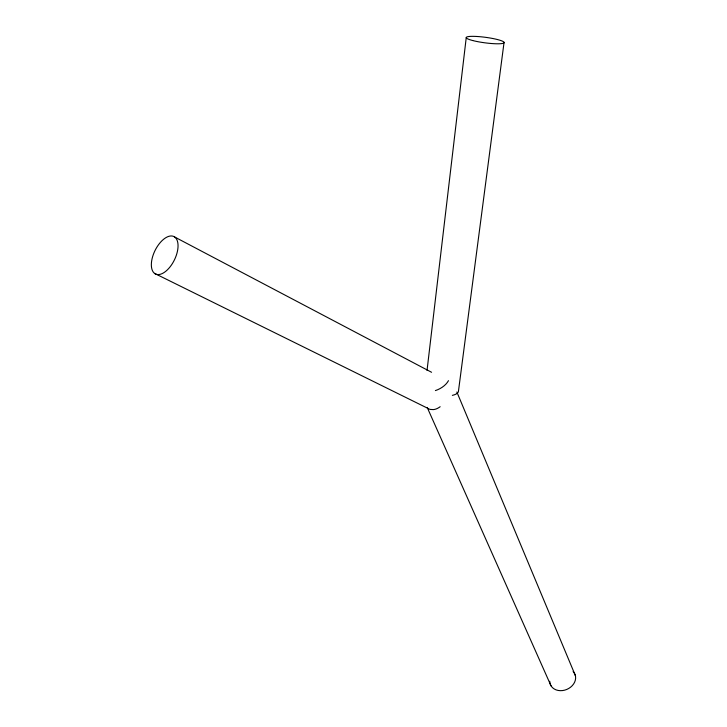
<?xml version="1.0" encoding="UTF-8"?>
<svg xmlns="http://www.w3.org/2000/svg" width="727" height="727" viewBox="0 0 727 727"><rect width="100%" height="100%" fill="white"/><g stroke="black" fill="none" stroke-linecap="round" stroke-linejoin="round"><path stroke-width="1.09" d="M427.04 370.406L466.234 37.686M504.056 42.366L458.528 390.626A16.857 6.634 7.2 0 1 452.348 395.361M154.515 273.379L427.594 408.21A16.875 11.541 -63.2 0 0 430.339 409.437L433.501 409.601A16.875 11.541 -63.2 0 0 440.153 406.72M174.698 237.02A20.865 10.769 -63.8 0 1 167.374 269.862A20.865 10.769 -63.8 0 1 152.034 258.939A20.865 10.769 -63.8 0 1 174.698 237.02L431.574 372.279M427.212 407.447L551.002 685.797M456.865 392.007L575.384 675.619M573.121 671.539A13.313 10.76 -23.3 0 1 566.769 689.441A13.313 10.76 -23.3 0 1 549.748 681.299M448.468 380.666A17.03 10.505 -23.3 0 1 435.4 390.59M472.65 40.521A19.102 2.763 7.6 0 0 503.729 43.057A19.102 2.763 7.6 0 0 479.093 36.632A19.102 2.763 7.6 0 0 472.65 40.521"/></g></svg>
